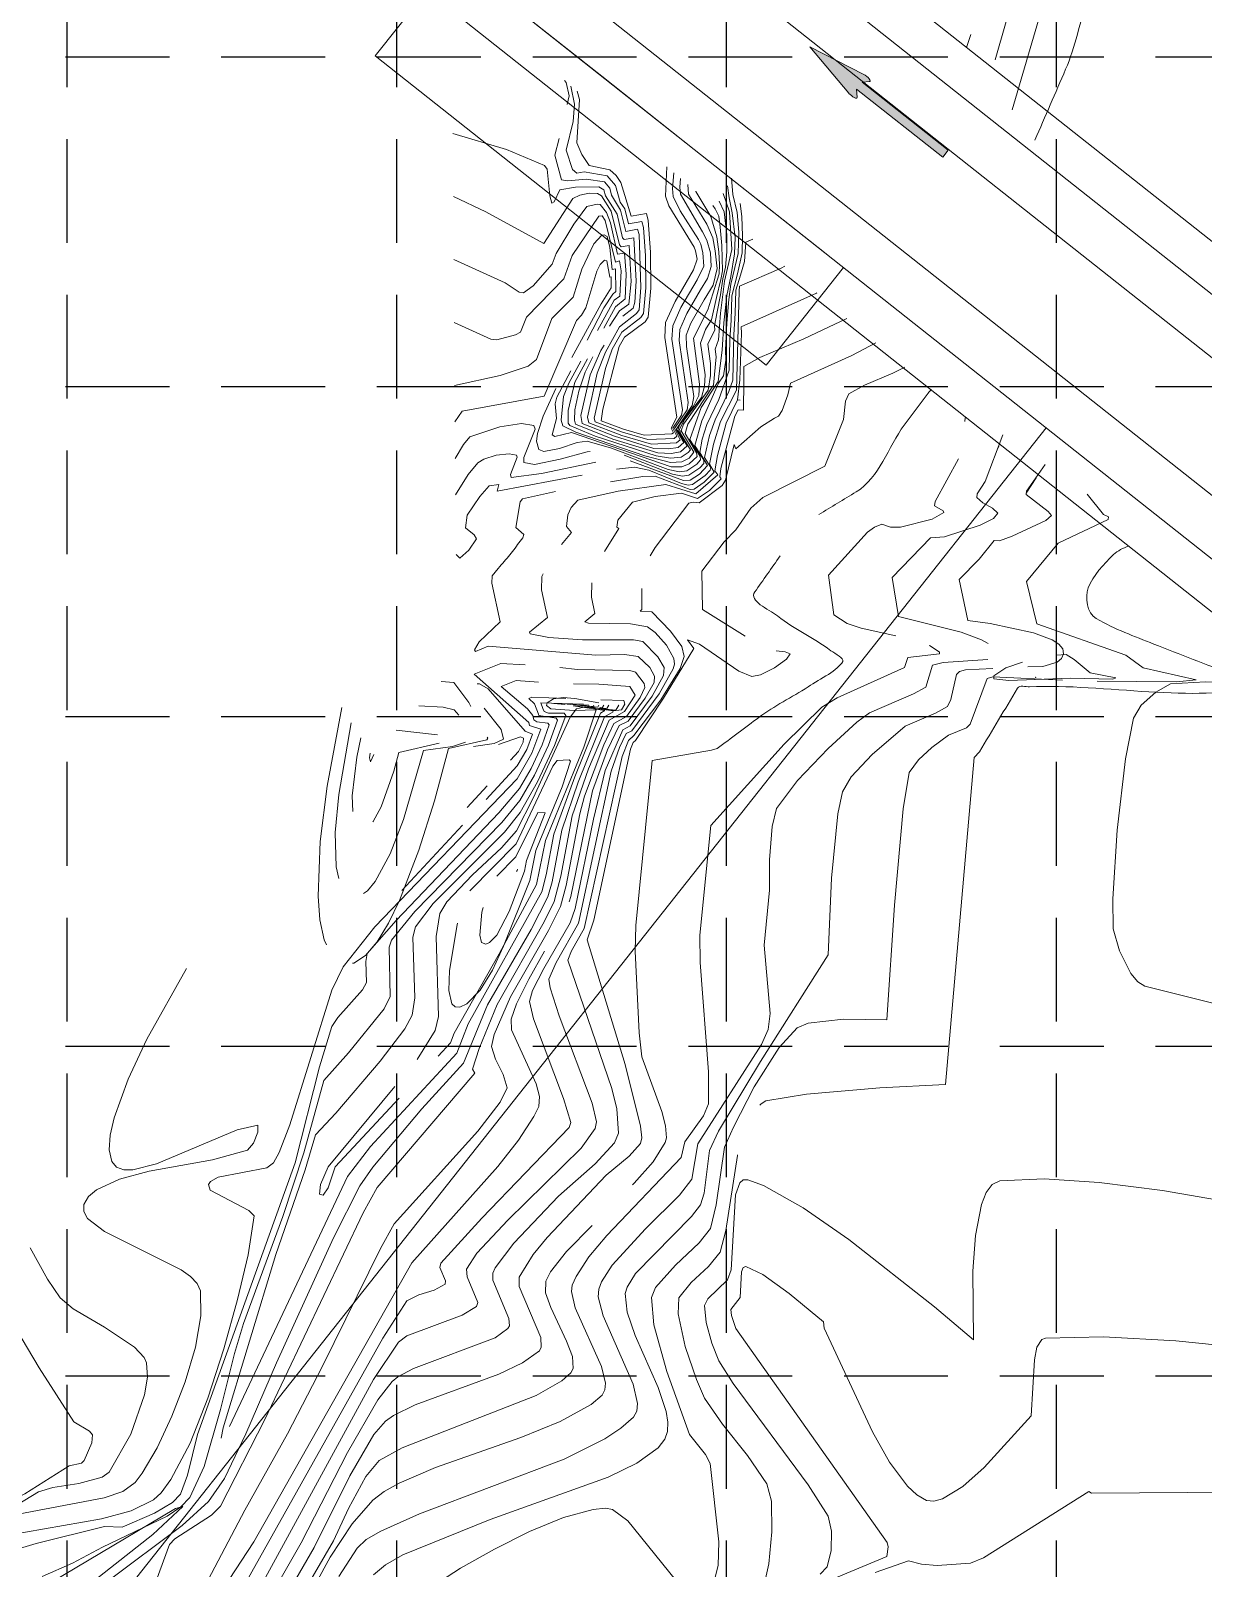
# Model space of a CAD drawing. Header units: inches. Extents: x 5726 to 10817, y 12055 to 15240.
# Drawn here: x 8501.5 to 8783.9, y 14474.6 to 14844.9 of the extents above; entities that cross this region are included whole.
import ezdxf

# ---------------------------------------------------------------- set-up
doc = ezdxf.new("R2010")
doc.units = ezdxf.units.IN
doc.header["$LTSCALE"] = 100
doc.header["$MEASUREMENT"] = 0
doc.linetypes.add('HIDDEN', pattern=[0.375, 0.25, -0.125])
for name, color, linetype in [('10', 7, 'Continuous'), ('2', 7, 'Continuous'), ('20', 36, 'Continuous'), ('21', 36, 'Continuous'), ('27', 150, 'Continuous'), ('30', 7, 'Continuous'), ('8', 7, 'Continuous'), ('FLOW ARROWS', 7, 'Continuous'), ('GRID', 254, 'HIDDEN')]:
    doc.layers.add(name, color=color, linetype=linetype)

# ---------------------------------------------------------------- blocks, each defined once
blk = doc.blocks.new('block2')
at = {"layer": 'GRID'}
for p, q in [((8510.16, 15156.29), (8510.16, 12138.33)), ((8589.58, 15156.29), (8589.58, 12138.33)), ((8669, 15156.29), (8669, 12138.33)), ((8748.42, 15156.29), (8748.42, 12138.33)), ((5809.88, 14838.61), (10733.92, 14838.61)), ((5809.88, 14759.19), (10733.92, 14759.19)), ((5809.88, 14679.77), (10733.92, 14679.77)), ((5809.88, 14600.35), (10733.92, 14600.35)), ((5809.88, 14520.93), (10733.92, 14520.93))]:
    blk.add_line(p, q, dxfattribs=at)

msp = doc.modelspace()

# ---------------------------------------------------------------- hatches: boundary and pattern name
at = {"layer": 'FLOW ARROWS', "lineweight": 0}
h = msp.add_hatch(color=256, dxfattribs=at)
edge = h.paths.add_edge_path()
edge.add_line((8700.5, 14828.78), (8700.37, 14830.82))
edge.add_line((8700.37, 14830.82), (8721.12, 14814.4))
edge.add_line((8721.12, 14814.4), (8722.45, 14816.09))
edge.add_line((8722.45, 14816.09), (8701.71, 14832.51))
edge.add_line((8701.71, 14832.51), (8703.53, 14832.65))
edge.add_line((8703.53, 14832.65), (8703.54, 14832.66))
edge.add_ellipse((8702.56, 14833.58), major_axis=(1.1, -0.87), ratio=0.285714, start_angle=342.8173, end_angle=484.7269)
edge.add_line((8702.14, 14834.33), (8702.14, 14834.33))
edge.add_line((8702.14, 14834.33), (8689.14, 14840.99))
edge.add_line((8689.14, 14840.99), (8698.54, 14829.8))
edge.add_line((8698.54, 14829.8), (8698.54, 14829.8))
edge.add_ellipse((8699.38, 14829.54), major_axis=(1.1, -0.87), ratio=0.285714, start_angle=234.1685, end_angle=374.4967)
edge.add_line((8700.51, 14828.78), (8700.5, 14828.78))

# ---------------------------------------------------------------- linework, layer by layer
at = {"layer": '10', "color": 7, "lineweight": 0}
for p, q in [((8639, 14833.9), (8607.63, 14858.72)), ((8639, 14833.9), (8661.27, 14816.27)), ((8661.27, 14816.27), (8692.64, 14791.45))]:
    msp.add_line(p, q, dxfattribs=at)
at = {"layer": '2', "color": 7, "lineweight": 0}
for p, q in [((8579.75, 14957.28), (8832.94, 14756.95)), ((8536.32, 14902.39), (8871.85, 14636.9))]:
    msp.add_line(p, q, dxfattribs=at)
at = {"layer": '20', "color": 43, "lineweight": 0}
for p, q in [((8669.68, 14804.62), (8669.29, 14807.5)), ((8670.29, 14809.34), (8670.61, 14805.46)), ((8667.28, 14803.82), (8668.5, 14801.24)), ((8670.44, 14800.99), (8669.68, 14804.62)), ((8670.61, 14805.46), (8671.62, 14801.07)), ((8672.36, 14803.28), (8672.72, 14800.14)), ((8664.28, 14798.3), (8665.72, 14794.99)), ((8665.28, 14800.14), (8666.73, 14795.25)), ((8667.23, 14800.23), (8666.28, 14801.98)), ((8667.49, 14797.53), (8667.23, 14800.23)), ((8668.5, 14801.24), (8669.09, 14795.75)), ((8671.11, 14795.08), (8670.44, 14800.99)), ((8671.62, 14801.07), (8672.04, 14796.34)), ((8672.72, 14800.14), (8672.88, 14795.5)), ((8662.85, 14793.47), (8662.27, 14794.62)), ((8665.72, 14794.99), (8666.31, 14791.87)), ((8666.73, 14795.25), (8667.23, 14791.62)), ((8667.91, 14793.14), (8667.49, 14797.53)), ((8669.09, 14795.75), (8669.09, 14791.62)), ((8670.94, 14791.11), (8671.11, 14795.08)), ((8672.04, 14796.34), (8671.87, 14791.2)), ((8672.88, 14795.5), (8672.8, 14791.37)), ((8661.58, 14791.87), (8661.27, 14792.78)), ((8662, 14789.85), (8661.58, 14791.87)), ((8663.35, 14791.36), (8662.85, 14793.47)), ((8663.61, 14788.16), (8663.35, 14791.36)), ((8666.31, 14791.87), (8666.64, 14789)), ((8667.23, 14791.62), (8667.4, 14788.58)), ((8668.08, 14787.06), (8667.91, 14793.14)), ((8669.09, 14791.62), (8668.84, 14787.9)), ((8670.1, 14785.71), (8670.94, 14791.11)), ((8671.87, 14791.2), (8671.03, 14787.82)), ((8671.54, 14792.23), (8671.54, 14792.22)), ((8672.8, 14791.37), (8671.7, 14786.3)), ((8673.7, 14793.94), (8673.39, 14789.34)), ((8661.09, 14787.28), (8662, 14789.85)), ((8661.95, 14784.87), (8663.61, 14788.16)), ((8665.8, 14783.6), (8666.81, 14787.65)), ((8666.64, 14789), (8666.81, 14787.65)), ((8667.4, 14788.58), (8667.32, 14786.3)), ((8668.84, 14787.9), (8668.16, 14785.12)), ((8671.03, 14787.82), (8670.1, 14783.85)), ((8673.39, 14789.34), (8672.38, 14786.05)), ((8663.68, 14780.05), (8665.8, 14783.6)), ((8667.32, 14786.3), (8665.72, 14781.49)), ((8666.64, 14780.65), (8667.65, 14784.95)), ((8668.16, 14785.12), (8667.57, 14781.24)), ((8667.65, 14784.95), (8668.08, 14787.06)), ((8669.09, 14781.15), (8670.1, 14785.71)), ((8670.1, 14783.85), (8669.59, 14780.14)), ((8671.7, 14786.3), (8670.35, 14781.07)), ((8672.38, 14786.05), (8671.28, 14782.42)), ((8665.72, 14781.49), (8664.54, 14777.63)), ((8665.4, 14775.22), (8666.64, 14780.65)), ((8667.57, 14781.24), (8666.81, 14777.19)), ((8668.41, 14774.57), (8669.09, 14781.15)), ((8669.59, 14780.14), (8669.09, 14774.49)), ((8670.35, 14781.07), (8670.19, 14775.16)), ((8671.28, 14782.42), (8671.11, 14776.76)), ((8666.81, 14777.19), (8666.14, 14773.81)), ((8671.11, 14776.76), (8670.78, 14771.7)), ((8666.14, 14773.81), (8666.26, 14772.81)), ((8667.99, 14767.99), (8668.41, 14774.57)), ((8669.09, 14774.49), (8668.84, 14768.07)), ((8670.19, 14775.16), (8669.85, 14770.43)), ((8669.85, 14770.43), (8669.71, 14763.16)), ((8670.78, 14771.7), (8670.57, 14760.75)), ((8672.68, 14772.05), (8672.29, 14760.77)), ((8668.84, 14768.07), (8668.85, 14765.58)), ((8672.29, 14760.77), (8671.71, 14756)), ((8673.24, 14760.52), (8673.16, 14753.52)), ((8677.31, 14749.5), (8680.58, 14751.54)), ((8692.74, 14739.98), (8697.21, 14751.27)), ((8627.45, 14682.89), (8630.12, 14682.63)), ((8629.01, 14682.8), (8630.25, 14682.68)), ((8599.43, 14675.31), (8589.53, 14676.44)), ((8590.12, 14671.07), (8599.83, 14673.32)), ((8614.11, 14673), (8619.45, 14674.87)), ((8606.58, 14657.84), (8611.38, 14663.05)), ((8618.72, 14642.95), (8618.64, 14642.69)), ((8618.64, 14642.69), (8618.51, 14642.44))]:
    msp.add_line(p, q, dxfattribs=at)
for points in [[(8782.88, 14901.86), (8767.35, 14904.19), (8757.41, 14904.65), (8755.77, 14904.41), (8754.46, 14903.67), (8751.93, 14900.37), (8748.74, 14893.81), (8741.11, 14874.03), (8737.87, 14864.19), (8737.34, 14861.51), (8738.8, 14857.14), (8738.92, 14855.83), (8733.78, 14837.83)], [(8777.9, 14885.92), (8769.94, 14887.51), (8767.25, 14887.69), (8764.43, 14887.08), (8761.94, 14884.6), (8756.6, 14876.92), (8748.73, 14863.43), (8747.09, 14858.78), (8747.31, 14858.15), (8737.85, 14825.81)], [(8726.86, 14840.86), (8727.88, 14843.95)], [(8661.95, 14784.87), (8658.06, 14778.22), (8656.09, 14773.77), (8655.89, 14770.61), (8658.44, 14753.56), (8658.25, 14752.33), (8656.11, 14749.14), (8657.07, 14747.22), (8656.47, 14746.7), (8650.11, 14746.41), (8644.04, 14748.17), (8637.39, 14750.7), (8637.18, 14751.6), (8639.91, 14763.52), (8641.53, 14768.18), (8643.88, 14772.31), (8648.43, 14775.79), (8649.1, 14776.81), (8649.62, 14782.96), (8649.58, 14790.7), (8649.09, 14797.49), (8648.69, 14798.96), (8645.45, 14798.4), (8644.53, 14802), (8643.44, 14803.57), (8642.29, 14807.62), (8640.31, 14809.95), (8634.77, 14810.86), (8633.04, 14810.6), (8632, 14811.46), (8630.43, 14816.13), (8632.14, 14823.03), (8632.47, 14827.2), (8631.6, 14831.54)], [(8661.09, 14787.28), (8656.65, 14779.68), (8654.39, 14774.6), (8654.16, 14770.98), (8657.07, 14751.79), (8655.7, 14749.2), (8656.27, 14748.08), (8655.91, 14747.77), (8649.21, 14747.51), (8644.25, 14748.91), (8638.9, 14750.93), (8639.29, 14753.78), (8643.2, 14768.84), (8644.48, 14771.07), (8649.47, 14774.77), (8650.22, 14775.92), (8650.8, 14782.86), (8650.76, 14791.56), (8650.21, 14799.21), (8649.76, 14800.87), (8646.11, 14800.23), (8643.6, 14808.29), (8642.49, 14809.99), (8640.98, 14811.38), (8635.95, 14812.44), (8634.18, 14815.05), (8633.02, 14817.88), (8633.62, 14828.3), (8633.06, 14830.31)], [(8603.17, 14820.11), (8616.05, 14816.29), (8625.22, 14812.42), (8625.83, 14811.54), (8626.5, 14805.12), (8627.01, 14803.32), (8627.54, 14803.68), (8628.92, 14806.52), (8632.7, 14807.24), (8638.3, 14807.28), (8639.53, 14806.52), (8639.94, 14805.08), (8642.75, 14800.7), (8643.97, 14795.03), (8644.41, 14794.62), (8646.73, 14794.99), (8647.28, 14784.59), (8647.01, 14779.5), (8646.6, 14778.06), (8644.09, 14776.17)], [(8654.67, 14812.12), (8654.34, 14805.04), (8655.16, 14802.7), (8661.27, 14792.78)], [(8656.38, 14810.68), (8656.01, 14806.91), (8656.22, 14804.96), (8657.9, 14801.47), (8662.27, 14794.62)], [(8603.27, 14804.94), (8611.13, 14801.3), (8625.08, 14793.6), (8632.07, 14804.44), (8633.7, 14805.25), (8635.99, 14805.74), (8638, 14805.71), (8638.98, 14805.14), (8641.25, 14801.41), (8643.3, 14793.29), (8643.69, 14792.8), (8645.63, 14793.12), (8646.1, 14784.46), (8645.53, 14779.03), (8643.25, 14777.41), (8640.89, 14773.74)], [(8664.28, 14798.3), (8659.92, 14805.54), (8659.76, 14807.83)], [(8665.28, 14800.14), (8661.65, 14806.17), (8661.64, 14806.25)], [(8603.36, 14789.76), (8615.73, 14784.19), (8619.14, 14781.88), (8620.2, 14781.76), (8622.51, 14783.43), (8627.04, 14788.68), (8628.01, 14791.22), (8632.25, 14798.33), (8635.4, 14802.51), (8637.92, 14803.14), (8638.66, 14803.04), (8640.19, 14801.08), (8641.1, 14798.64), (8642.82, 14791.06), (8644.5, 14791.31), (8644.9, 14786.27), (8644.64, 14780.33), (8642.28, 14778.41), (8639.52, 14773.28)], [(8666.28, 14801.98), (8665.76, 14802.78)], [(8603.45, 14774.59), (8612.26, 14770.57), (8613.72, 14770.42), (8618.2, 14771.62), (8619.42, 14772.26), (8620.9, 14775.87), (8629.89, 14785.13), (8631.89, 14790.73), (8638.27, 14800.19), (8639.08, 14800.3), (8639.84, 14799.21), (8642.28, 14789.17), (8643.27, 14789.43), (8643.67, 14787.07), (8643.39, 14780.96), (8642.02, 14780), (8638, 14772.66)], [(8675.4, 14794.67), (8673.7, 14793.94)], [(8603.63, 14750.66), (8605.39, 14753.25), (8625.17, 14756.9), (8632.91, 14775.13), (8634.17, 14776.35), (8635.2, 14778.14), (8637.83, 14786.97), (8638.66, 14788.6), (8639.64, 14789.6), (8640.25, 14789.44), (8640.95, 14785.55), (8641.25, 14785.62), (8641.29, 14782.97), (8638.83, 14779.09), (8631.83, 14766.19)], [(8639.57, 14769.19), (8638.81, 14767.86), (8636.19, 14762.05), (8634, 14752.23), (8634.26, 14750.33), (8642.09, 14747.21), (8651.58, 14744.29), (8655.12, 14744.18), (8657.43, 14744.51), (8658.74, 14745.75), (8656.93, 14748.81), (8660.77, 14754.66), (8661.15, 14756.79), (8659.44, 14768.85), (8659.37, 14771.55), (8660.45, 14774.42), (8663.68, 14780.05)], [(8690.77, 14781.73), (8690.72, 14781.71), (8672.62, 14773.6), (8672.68, 14772.05)], [(8636.9, 14766.35), (8634.98, 14762.68), (8633.46, 14758.09), (8632.53, 14753.55), (8632.42, 14751.12), (8632.72, 14750.13), (8641.67, 14746.55), (8652.5, 14743.2), (8655.76, 14743.08), (8657.95, 14743.44), (8659.56, 14744.95), (8657.33, 14748.7), (8657.73, 14749.9), (8661.13, 14754.46), (8662.35, 14757.01), (8662.54, 14759.8), (8661.09, 14770.84), (8664.54, 14777.63)], [(8633.97, 14765.29), (8631.07, 14759.99), (8629.83, 14756.83), (8629.25, 14751.09), (8629.66, 14749.72), (8632.79, 14748.18), (8649.36, 14742.51), (8655.53, 14740.86), (8658.33, 14741.05), (8660.04, 14741.94), (8661.2, 14743.35), (8658.15, 14748.49), (8658.7, 14750.13), (8664.6, 14758.3), (8665.2, 14761.88), (8665.2, 14764.7), (8664.54, 14769.41), (8666.26, 14772.81)], [(8635.54, 14765.89), (8632.52, 14760.27), (8630.9, 14753.43), (8630.95, 14750.41), (8631.36, 14749.78), (8637.42, 14747.23), (8652.13, 14742.48), (8655.55, 14741.94), (8658.1, 14742.22), (8659.82, 14743.27), (8660.36, 14743.99), (8657.99, 14747.91), (8657.75, 14748.89), (8659.04, 14751.31), (8663.05, 14756.58), (8663.78, 14759.3), (8663.89, 14762.03), (8662.79, 14769.66), (8664.02, 14772.9), (8665.4, 14775.22)], [(8673.24, 14760.52), (8673.19, 14764.01), (8677.11, 14766.16), (8687.67, 14770.64), (8698.05, 14775.6)], [(8705.04, 14769.72), (8699.23, 14766.63), (8684.45, 14760.03), (8683.84, 14757.16), (8682.42, 14753.43), (8681.54, 14752.04), (8680.58, 14751.54)], [(8627.96, 14758.74), (8624.88, 14752.07), (8623.56, 14747.9), (8623.31, 14746.01), (8623.88, 14744.01), (8625.08, 14743.54), (8628.86, 14744.3), (8633.06, 14745.72), (8635.48, 14746.06), (8641.39, 14744.36), (8654.98, 14739.23), (8657.71, 14738.69), (8659.49, 14738.92), (8661.94, 14740.49), (8662.78, 14741.52), (8662.73, 14742.38), (8660.25, 14746.41), (8662.92, 14754.16), (8667.01, 14760.39), (8667.99, 14767.99)], [(8644.44, 14742.63), (8656.07, 14738.09), (8658.42, 14737.61), (8659.96, 14737.82), (8662.61, 14739.58), (8663.57, 14740.69), (8663.59, 14741.48), (8661.43, 14744.97), (8663.11, 14750.93), (8667.1, 14760.02), (8668.36, 14761.78), (8668.85, 14765.58)], [(8645.85, 14741.28), (8658.71, 14736.56), (8660.3, 14736.66), (8662.51, 14738.07), (8664.47, 14740.15), (8662.64, 14743.31), (8663.16, 14746.54), (8664.3, 14750.06), (8667.23, 14756.1), (8669.71, 14763.16)], [(8712.02, 14763.84), (8709.13, 14762.39), (8702.25, 14759.52), (8698.53, 14757.45), (8697.74, 14755.66), (8697.21, 14751.27)], [(8642.58, 14739.28), (8646.86, 14739.79), (8650.33, 14739.04), (8658.25, 14735.81), (8659.85, 14735.46), (8660.89, 14735.62), (8663.91, 14737.78), (8665.13, 14739.06), (8665.29, 14739.7), (8663.78, 14742.08), (8664.96, 14747.39), (8666.28, 14751.21), (8669.63, 14757.98), (8670.57, 14760.75)], [(8629.34, 14721.18), (8631.74, 14724.04), (8630.5, 14725.48), (8630.86, 14728.3), (8631.61, 14730.06), (8633.23, 14731.82), (8642.93, 14733.96), (8654.45, 14735.61), (8661.63, 14733.35), (8666.95, 14737.92), (8666.24, 14738.88), (8666.86, 14742.57), (8668.99, 14750.41), (8671.71, 14756), (8672.3, 14755.93)], [(8603.71, 14741.9), (8605.7, 14745.24), (8607.25, 14747.07), (8614.46, 14749.48), (8619.72, 14750.29), (8622.62, 14749.82), (8623, 14748.96), (8620.24, 14742.07), (8620.22, 14740.94), (8622.83, 14740.42), (8628.99, 14741.67), (8635.48, 14743.48), (8636.23, 14743.58)], [(8639.7, 14719.46), (8643.1, 14724.98), (8642.66, 14725.33), (8642.92, 14727.01), (8646.42, 14731.32), (8651.88, 14732.75), (8658.24, 14733.51), (8662.05, 14732.27), (8664.93, 14734.18), (8667.75, 14736.95), (8667.47, 14737.44), (8667.7, 14739.47), (8671.09, 14752.09), (8671.88, 14753.55), (8673.16, 14753.52)], [(8726.53, 14751.62), (8726.44, 14750.81)], [(8677.31, 14749.5), (8671.29, 14744.17), (8670.9, 14745.25), (8668.81, 14736.64), (8667.99, 14735.4), (8662.48, 14731.22), (8661.06, 14731.37), (8660, 14731.07), (8651.87, 14720.46), (8650.69, 14718.42)], [(8735.63, 14747.58), (8731.36, 14736.35), (8729.44, 14733.39), (8729.32, 14732.47), (8730.77, 14731.18), (8733.08, 14729.91), (8734.36, 14728.69), (8733.38, 14727.44), (8730.17, 14725.77), (8721.52, 14723.04), (8718.19, 14722.72), (8708.91, 14713.22), (8710.49, 14703.84), (8725.56, 14700.06), (8730.49, 14698.21), (8732.09, 14697.32)], [(8603.79, 14733.14), (8606.86, 14738), (8609.13, 14740.82), (8610.62, 14741.72), (8613.57, 14742.63), (8616.71, 14743.01), (8618.44, 14742.7), (8618.65, 14742.17), (8617.01, 14737.99), (8617.22, 14737.32), (8624.52, 14738.28), (8637.59, 14740.99)], [(8734.6, 14744.83), (8734.42, 14744.3)], [(8692.74, 14739.98), (8677.76, 14732.5), (8674.94, 14729.89), (8671.28, 14724.65), (8668.51, 14721.76), (8663.09, 14714.73), (8663.28, 14705.5), (8673.57, 14699.09)], [(8724.91, 14741.75), (8719.31, 14731.48), (8719.17, 14730.46), (8721.19, 14729.28), (8721.39, 14728.86), (8718.59, 14727.28), (8710.92, 14725.3), (8708.53, 14725.32), (8706.43, 14726.05), (8704.67, 14725.35), (8702.97, 14724.13), (8693.63, 14713.79), (8694.86, 14704.25), (8698.13, 14702.14), (8701.51, 14701.02), (8709.82, 14699.13)], [(8745.76, 14740.44), (8741.33, 14734.03), (8741.22, 14733.17), (8746.52, 14729.07), (8747.29, 14728.13), (8745.93, 14726.91), (8737.84, 14723.14), (8734.75, 14722.06), (8733.47, 14722.09), (8729.91, 14717.59), (8725.1, 14712.74), (8727.16, 14702.85), (8732.55, 14702.12), (8743.01, 14699.87), (8747.48, 14698.16), (8749.06, 14697.15), (8750.02, 14696.04), (8750.24, 14694.83), (8749.72, 14693.68), (8748.65, 14692.82), (8745.21, 14691.81), (8741.59, 14691.66)], [(8603.93, 14718.78), (8604.85, 14717.87), (8607.01, 14719.81), (8608.82, 14722.52), (8608.29, 14723.5), (8606.2, 14725.16), (8606.63, 14728.2), (8609.62, 14732.72), (8611.9, 14735.31), (8614.25, 14735.57), (8613.83, 14733.98), (8634.3, 14737.88)], [(8743.65, 14737.22), (8741.21, 14733.51)], [(8755.89, 14733.29), (8759.81, 14728.37), (8761.01, 14727.79), (8760.97, 14727.16), (8748.91, 14721.47), (8741.28, 14712.25), (8743.79, 14702.03), (8765.25, 14694.52), (8769.41, 14691.49), (8782.11, 14688.55), (8777.45, 14688.11), (8758.34, 14688.27)], [(8645.84, 14677.45), (8651.18, 14684.66), (8653.91, 14689.57), (8654.02, 14691.54), (8652.55, 14694.14), (8648.89, 14697.76), (8646.67, 14698.18), (8634.41, 14698.18), (8626.23, 14698.77), (8621.77, 14699.62), (8621.62, 14700.02), (8625.97, 14703.58), (8624.51, 14710.21), (8624.6, 14713.47), (8624.92, 14714.08)], [(8646.28, 14676.3), (8652.86, 14685.18), (8656.22, 14691.22), (8656.52, 14692.34), (8656.37, 14693.67), (8654.59, 14696.94), (8651.89, 14699.97), (8650.04, 14701.31), (8645.92, 14702.02), (8635.84, 14702.18), (8634.9, 14702.54), (8637.32, 14704.54), (8636.52, 14708.49), (8636.62, 14711.91)], [(8648.7, 14710.53), (8648.63, 14705.48), (8648.22, 14705.14), (8651.05, 14704.96), (8655.59, 14700.31), (8658.29, 14696.59), (8658.89, 14694.2), (8657.86, 14691.31), (8653.2, 14683.73), (8646.72, 14675.15)], [(8681, 14695.52), (8683.15, 14695.28), (8684.4, 14694.81), (8683.49, 14693.57), (8680.59, 14691.42), (8677.2, 14689.79), (8675.12, 14689.4), (8672.03, 14690.66), (8662.51, 14697.13), (8659.69, 14698.23), (8661.2, 14696.09), (8653.89, 14684.12), (8647.17, 14673.99)], [(8717.88, 14696.8), (8718.11, 14696.72), (8720.33, 14695.26), (8720.33, 14694.79), (8712.71, 14693.97), (8711.94, 14691.51), (8695.73, 14684.22), (8691.99, 14681.95), (8682.92, 14673.06), (8665.27, 14653.52)], [(8751.9, 14688.93), (8762.07, 14688.69), (8762.82, 14689.01), (8756.63, 14690.29), (8752.79, 14693.48), (8750.82, 14694.66), (8748.49, 14694.54)], [(8621.6, 14677.58), (8621.43, 14678.26), (8608.3, 14689.96), (8614.71, 14692.49), (8620.54, 14692.19)], [(8628.91, 14691.53), (8633.16, 14691.08), (8645.78, 14690.82), (8647.13, 14690.38), (8649.23, 14687.68), (8649.41, 14686.74), (8648.28, 14684.34), (8644.95, 14679.76)], [(8731.94, 14693.46), (8721.25, 14692.77), (8718.69, 14692.08), (8717.05, 14686.8), (8714.08, 14685.17), (8703.52, 14680.63), (8700.4, 14678.37), (8693.5, 14672.01), (8686.17, 14664.32), (8681.12, 14657.55), (8680.02, 14653.28), (8679.44, 14645.25), (8679.41, 14637.93)], [(8733.2, 14691.3), (8726.62, 14691.01), (8725.18, 14690.57), (8724.47, 14689.84), (8723.03, 14683.79), (8722.28, 14682.18), (8719.4, 14680.51), (8712.06, 14677.43), (8704.09, 14670.55), (8699.09, 14665.17), (8696.97, 14661.58), (8695.83, 14656.27), (8694.33, 14640.8), (8693.54, 14622.33)], [(8740.29, 14692.81), (8736.28, 14691.48), (8733.41, 14689.53), (8733.43, 14688.8), (8737.07, 14688.42), (8751.9, 14688.93)], [(8607.47, 14682.15), (8606.98, 14683.07), (8603.38, 14687.93), (8600.35, 14688.15)], [(8622.68, 14678.93), (8622.42, 14679.95), (8621.13, 14681.57), (8614.81, 14687), (8618.43, 14688.43), (8623.81, 14688.02)], [(8632.19, 14687.59), (8638.34, 14687.52), (8645.75, 14686.97), (8647.05, 14684.88), (8644.51, 14680.91)], [(8749.94, 14688.5), (8733.16, 14689.28), (8731.82, 14688.87), (8727.76, 14677.92), (8726.84, 14677.04), (8722.47, 14675.24), (8718.49, 14672.31), (8715.25, 14669.29), (8713.04, 14666.28), (8711.62, 14657.51), (8709.49, 14634.28), (8707.68, 14606.73)], [(8835.17, 14599.63), (8801.28, 14606.9), (8769.75, 14614.82), (8768.07, 14615.87), (8766.44, 14617.86), (8763.68, 14623.33), (8762.17, 14628.58), (8762.05, 14635.83), (8763.11, 14652.36), (8765.16, 14669.51), (8767.02, 14679.37), (8768.94, 14682.44), (8772.41, 14685.6), (8775.95, 14687.57), (8784.43, 14688.08), (8805.05, 14687.38)], [(8623.75, 14680.28), (8622.79, 14682.81), (8621.47, 14684.11), (8622.14, 14684.37), (8630.38, 14684.06)], [(8638.77, 14683.75), (8644.29, 14683.55), (8644.57, 14682.74), (8643.78, 14681.33), (8641.76, 14681.09), (8638.31, 14681.6)], [(8504.29, 14472.62), (8511.54, 14475.84), (8518.75, 14479.71), (8534.36, 14487.18), (8537.65, 14489.39), (8539.83, 14491.64), (8543.24, 14499.13), (8547.2, 14512.89), (8550.54, 14526.32), (8552.77, 14533.6), (8562.18, 14559.37), (8567.3, 14574.68), (8572.06, 14592.12), (8578.03, 14598.73), (8586.59, 14609.34), (8588.04, 14612.31), (8587.81, 14624.23), (8588.36, 14625.87), (8593.96, 14632.74), (8614.94, 14654.21), (8619.3, 14659.51), (8622.79, 14665.61), (8626.19, 14672.85), (8628.36, 14678.86), (8628, 14679.36), (8623.89, 14679.99), (8623.75, 14680.28)], [(8638.31, 14681.6), (8641.61, 14681.22), (8641.75, 14680.87), (8639.69, 14679.65), (8633.29, 14663.91), (8629.39, 14652.37), (8627.09, 14639.93), (8626.04, 14636.35), (8621.98, 14628.44), (8611.52, 14610.33), (8605.74, 14596.27), (8595.67, 14585.3), (8583.87, 14571.2), (8580.78, 14566.73), (8574.4, 14554.19), (8560.65, 14524.11), (8553.27, 14506.96), (8548.2, 14496.27), (8544.35, 14490.67), (8537.95, 14484.92), (8519.71, 14471.31)], [(8530.85, 14469.18), (8534.96, 14480.32), (8536.19, 14481.74), (8545.05, 14487.45), (8547.22, 14489.56), (8557.91, 14510.44), (8581.53, 14560.2), (8584.9, 14566.28), (8608.43, 14593.81), (8607.91, 14594.85), (8609.52, 14599.77), (8613.83, 14610.4), (8625.15, 14630.27), (8627.54, 14635.18), (8629.13, 14641.25), (8631.89, 14655.78), (8635.82, 14667.11), (8640.83, 14678.88), (8644.51, 14680.91)], [(8624.82, 14681.63), (8625.14, 14680.97), (8626.15, 14680.51), (8629.96, 14680.5), (8630.37, 14680.01), (8627.67, 14672.78), (8623.54, 14664.04), (8619.38, 14656.63), (8615.62, 14651.88), (8598.44, 14634.74), (8594.17, 14629.06), (8593.49, 14626.56), (8593.97, 14611.97), (8593.35, 14607.81), (8591.55, 14604.56), (8585.61, 14596.7), (8574.96, 14584.25), (8570.05, 14579.02), (8567.61, 14570.55), (8560.53, 14550.22), (8547.87, 14508.41), (8547.36, 14505.97)], [(8549.33, 14508.75), (8577.8, 14569), (8583.32, 14576.2), (8604.12, 14598.65), (8606.88, 14605.69), (8624.54, 14637.51), (8625.66, 14641.58), (8627.46, 14651.41), (8632.53, 14665.19), (8638.72, 14680.51), (8639.75, 14681.19), (8632.1, 14682.29)], [(8572.75, 14624.76), (8572.16, 14625.98), (8571.12, 14630.77), (8570.69, 14636.5), (8571.21, 14649.61), (8572.87, 14662.96), (8576.41, 14681.88)], [(8604.6, 14680.06), (8603.45, 14681.35), (8600.8, 14682.02), (8594.94, 14682.3)], [(8624.82, 14681.63), (8624.35, 14683.06), (8634.63, 14682.71)], [(8630.57, 14682.7), (8638.03, 14681.98), (8638.29, 14682.43)], [(8643.02, 14682.43), (8643.1, 14682.43), (8642.41, 14681.28), (8632.1, 14682.29)], [(8632.12, 14682.61), (8636.92, 14682.15), (8637.08, 14682.44)], [(8638.48, 14681.83), (8640.26, 14681.65), (8640.7, 14682.43)], [(8638.61, 14681.87), (8639.14, 14681.82), (8639.49, 14682.43)], [(8622.68, 14678.93), (8623.38, 14678.49), (8626.06, 14678.12), (8626.35, 14677.72), (8624.66, 14672.95), (8621.99, 14667.21), (8619.2, 14662.4), (8614.26, 14656.54), (8589.54, 14630.65), (8582.54, 14622.67), (8582.16, 14620.7), (8582.39, 14615.65), (8581.37, 14613.88), (8575.44, 14607.25), (8574.04, 14605.07), (8571.07, 14595.36), (8565.17, 14572.24), (8541.69, 14506.87), (8539.25, 14497.03), (8537.56, 14492.5), (8535.67, 14490.47), (8531.31, 14487.9), (8523.52, 14484.51), (8519.26, 14484.72), (8502.81, 14480.6), (8483.72, 14474.9)], [(8621.6, 14677.58), (8624.33, 14676.71), (8622.21, 14670.93), (8618.64, 14664.69), (8584.37, 14629.11), (8576.73, 14619.47), (8574, 14613.86), (8563.92, 14581.39), (8561.31, 14574.76), (8559.94, 14572.22), (8558.37, 14571.05), (8546.66, 14568.79), (8544.76, 14567.76), (8544.3, 14567.03), (8544.7, 14565.7), (8554.01, 14560.8), (8555.34, 14559.47), (8553.83, 14550.12), (8551.31, 14539.33), (8548.03, 14527.47), (8544.16, 14515.58), (8539.86, 14504.75), (8535.28, 14496.02), (8532.94, 14492.78), (8531.1, 14491.12), (8525.67, 14488.48), (8518.58, 14486.53), (8495.68, 14482.48)], [(8538.65, 14461.18), (8553.1, 14488.6), (8563.32, 14507.03), (8571.77, 14523.32), (8585.71, 14551.63), (8589.05, 14557.54), (8609.14, 14579.92), (8614.52, 14586.86), (8616.25, 14590.35), (8615.29, 14593.56), (8613.4, 14597.26), (8612.46, 14600.3), (8613.11, 14603.13), (8617.04, 14612.24), (8626.18, 14628.23), (8629.05, 14634.02), (8630.41, 14639.03), (8633.72, 14656.26), (8634.83, 14660.52), (8639.55, 14672.92), (8641.89, 14678.07), (8644.95, 14679.76)], [(8551.8, 14468.5), (8586.31, 14530.02), (8592.04, 14539.03), (8594.96, 14540.44), (8598.66, 14541.63), (8601.31, 14543.02), (8601.4, 14543.85), (8600.05, 14547.06), (8600.26, 14548.08), (8610.11, 14558.91), (8631.14, 14580.79), (8631.58, 14581.97), (8629.8, 14587.76), (8622.6, 14606.91), (8621.63, 14611.08), (8622.37, 14613.76), (8625.04, 14619.09), (8631.37, 14630.04), (8632.58, 14633.54), (8637.03, 14655.05), (8639.84, 14666.71), (8644.07, 14676.54), (8645.84, 14677.45)], [(8558.05, 14472.4), (8584.06, 14520.12), (8590.08, 14529.08), (8592.07, 14530.62), (8605.38, 14535.56), (8608.87, 14537.69), (8609.14, 14538.65), (8606.62, 14544.84), (8606.42, 14546.67), (8608.91, 14550.48), (8616.39, 14558.44), (8634.06, 14575.75), (8637.45, 14580.51), (8637.73, 14582.15), (8636.7, 14586.63), (8628.72, 14607.69), (8626.55, 14614.41), (8626.28, 14616.48), (8628.01, 14620.51), (8633.37, 14629.98), (8641.29, 14666.59), (8643.3, 14672.25), (8644.89, 14675.62), (8646.28, 14676.3)], [(8575.71, 14640.74), (8575.09, 14643.56), (8574.84, 14651.77), (8575.66, 14660.95), (8578.68, 14678.23)], [(8647.17, 14673.99), (8646.61, 14673.47), (8645.96, 14671.86), (8637.12, 14630.7), (8635.46, 14625.96), (8644.63, 14595.92), (8648.31, 14581.09), (8648.67, 14578.26), (8648.31, 14576.89), (8645.6, 14573.88), (8640.07, 14569.26), (8625.88, 14554.31), (8622.46, 14550.17), (8619.16, 14544.72), (8619.15, 14542.49), (8624.31, 14530.19), (8624.43, 14527.86), (8623.98, 14527.02), (8619.96, 14524.07), (8614.21, 14521.39), (8594.06, 14514.02), (8588.86, 14511.43), (8586.97, 14510.06), (8584.14, 14506.8), (8578.33, 14496.85), (8569.77, 14479.59), (8543.23, 14433.87)], [(8646.72, 14675.15), (8645.41, 14673.92), (8643.9, 14670.13), (8634.81, 14628.7), (8631.72, 14623.33), (8630.84, 14621.04), (8641.42, 14590.12), (8642.64, 14585.27), (8643.06, 14579.39), (8642.09, 14577.07), (8637.45, 14571.99), (8628.56, 14564.2), (8617.85, 14552.94), (8613.38, 14546.96), (8612.79, 14545.7), (8612.78, 14544.02), (8616.67, 14534.74), (8616.77, 14532.98), (8616.42, 14532.35), (8613.37, 14530.15), (8593.7, 14522.73), (8589.87, 14520.69), (8588.53, 14519.57), (8585.11, 14515.22), (8577.76, 14502.51), (8566.64, 14480.79), (8553.11, 14457.12)], [(8579.06, 14656.86), (8578.94, 14660.67), (8580.05, 14669.98), (8580.96, 14674.57)], [(8596.12, 14671.55), (8603.1, 14672.48), (8606.2, 14673.56)], [(8602.12, 14672.03), (8611.34, 14674.15), (8611.54, 14674.51), (8611.42, 14674.74)], [(8617.07, 14669.23), (8619, 14671.32), (8620.11, 14673.56), (8620.15, 14674.51), (8619.45, 14674.87)], [(8602.12, 14672.03), (8598.73, 14659.46), (8594.98, 14647.58), (8590.28, 14635.4), (8587.67, 14629.99), (8584.95, 14625.47), (8582.15, 14622.15), (8579.31, 14620.36), (8579, 14620.36)], [(8596.12, 14671.55), (8591.28, 14654.97), (8588.09, 14646.7), (8584.48, 14639.97), (8582.58, 14637.72), (8581.62, 14637.11)], [(8584.12, 14670.58), (8583.33, 14668.79), (8583.05, 14669.8), (8583.23, 14670.92)], [(8590.12, 14671.07), (8588.92, 14666.58), (8585.9, 14658.01), (8584, 14654.47), (8583.91, 14654.38)], [(8607.23, 14637.74), (8618.4, 14649.05), (8627.25, 14667.75), (8628.3, 14669.11), (8631.16, 14669.34), (8631.52, 14668.95), (8629.47, 14662.81), (8623.17, 14647.47)], [(8613.75, 14641.26), (8618.35, 14645.92), (8623.65, 14656.65), (8625.37, 14656.56), (8620.9, 14645.08)], [(8665.27, 14653.52), (8662.61, 14627.07), (8662.71, 14620.46), (8664.68, 14594.21), (8664.7, 14586.43), (8663.48, 14583.54), (8659.03, 14577.28), (8658.11, 14573.52), (8640.26, 14554.76), (8635.93, 14549.61), (8632.82, 14544.89), (8631.9, 14542.77), (8631.71, 14541.24), (8632.59, 14537.34), (8638.96, 14523.18), (8639.92, 14519.19), (8639.77, 14517.6), (8639.09, 14516.35), (8636.48, 14514.09), (8629.03, 14509.93), (8619.55, 14506.12), (8599, 14498.89), (8590.19, 14495.13), (8586.65, 14493.14), (8583.87, 14491.05), (8578.89, 14485.29), (8573.64, 14477.31), (8563.27, 14458.25)], [(8623.17, 14647.47), (8621.7, 14640.25), (8615.35, 14624.43), (8612.68, 14618.68), (8609.73, 14613.83), (8606.52, 14610.57), (8604.81, 14609.77), (8603.69, 14609.8), (8602.9, 14610.55), (8602.17, 14613.79), (8602.33, 14618.6), (8604.19, 14629.53), (8604.31, 14629.96)], [(8620.9, 14645.08), (8620.41, 14642.47), (8616.72, 14632.76), (8613.72, 14627.09), (8612, 14625.35), (8611.09, 14624.92), (8610.06, 14625.34), (8609.67, 14627.07), (8610.17, 14632.6), (8610.44, 14633.78)], [(8679.41, 14637.93), (8678.08, 14624.7), (8679.55, 14608.18), (8679.12, 14604.38), (8677.46, 14600.72), (8662.13, 14576.85), (8660.7, 14568.29), (8657.71, 14564.5), (8649.52, 14556.33), (8641.49, 14547.62), (8638.94, 14543.62), (8638.27, 14541.8), (8638.16, 14539.98), (8639.31, 14535.4), (8646.6, 14518.93), (8647.64, 14514.31), (8647.45, 14512.47), (8646.65, 14511.02), (8643.63, 14508.35), (8639.74, 14505.78), (8629.92, 14500.9), (8595.16, 14487.72), (8585.85, 14483.59), (8582.31, 14481.54), (8580.11, 14479.47), (8575.73, 14472.63)], [(8693.54, 14622.33), (8677.21, 14596.67), (8667.12, 14579.88), (8664.98, 14575.22), (8663.69, 14564.99), (8662.81, 14562.14), (8660.66, 14559.34), (8647.1, 14545.61), (8645.09, 14542.33), (8644.64, 14540.82), (8645.1, 14536.31), (8647.09, 14530.67), (8652.57, 14518.15), (8654.5, 14512.34), (8654.93, 14509.78), (8654.86, 14507.54), (8654.21, 14505.69), (8652.59, 14503.66), (8647.48, 14499.93), (8640.56, 14496.59), (8612.11, 14486.4), (8591.12, 14477.85), (8586.93, 14475.48), (8584.03, 14473.01)], [(8665.95, 14470.86), (8667.03, 14475.3), (8667.19, 14480.96), (8665.14, 14499.84), (8664, 14502.05), (8660.1, 14506.82), (8654.65, 14521.98), (8651.56, 14533.21), (8651.01, 14539.85), (8651.96, 14542.27), (8656.74, 14547.63), (8662.43, 14552.98), (8665.16, 14556.45), (8666.57, 14562.16), (8668.6, 14576), (8670.71, 14580.87), (8675.71, 14590.54), (8681.71, 14600.03), (8686.05, 14604.77), (8688.72, 14605.88), (8697.19, 14606.84), (8707.68, 14606.73)], [(8815.56, 14581.06), (8851.36, 14577.14), (8867.93, 14574.73), (8882.68, 14571.9), (8894.96, 14568.57), (8904.1, 14564.66), (8909.43, 14560.09), (8910.28, 14554.77), (8906.72, 14550.61), (8899.37, 14548.43), (8888.82, 14547.91), (8875.64, 14548.76), (8860.42, 14550.67), (8774.03, 14565.59), (8758.76, 14567.52), (8745.51, 14568.4), (8734.88, 14567.92), (8733.05, 14567.03), (8731.59, 14565.08), (8730.44, 14562.25), (8728.97, 14554.75), (8728.34, 14546.15), (8728.55, 14529.63)], [(8728.55, 14529.63), (8719.15, 14537.58), (8698.51, 14553.77), (8687.51, 14561.39), (8677.95, 14566.77), (8674.16, 14568.18), (8673.1, 14568.14), (8672.28, 14567.46), (8671.24, 14564.55), (8670.19, 14546.47), (8669.26, 14544.07), (8664.59, 14539.49), (8663.75, 14537.9), (8664.13, 14533.83), (8665.49, 14528.83), (8667.18, 14524.59), (8670.66, 14519.14), (8688.74, 14494.75), (8693.52, 14487.15), (8694.31, 14483.57), (8694.24, 14478.88), (8693.28, 14474.98), (8691.6, 14473.24)], [(8501.4, 14551.77), (8505.57, 14544.27), (8508.59, 14539.71), (8511.73, 14537.07), (8519.24, 14532.7), (8526.53, 14527.87), (8528.81, 14525.35), (8529.38, 14524.08), (8529.6, 14520.68), (8528.88, 14516.39), (8525.59, 14506.89), (8520.4, 14497.75), (8518.67, 14496.55), (8513.05, 14495.08), (8506.8, 14494.07), (8503.37, 14493.03), (8492.64, 14486.54), (8465.75, 14468.23)], [(8687.83, 14469.2), (8707.69, 14477.47), (8708, 14479.81), (8707.71, 14480.8), (8671.28, 14532.36), (8670.24, 14535.52), (8670.12, 14536.92), (8672.33, 14539.86), (8672.69, 14546.04), (8673.04, 14547.04), (8673.68, 14547.28), (8677.76, 14545.36), (8684.17, 14540.79), (8692.37, 14534), (8692.58, 14532.48), (8704.22, 14507.48), (8708.32, 14500.17), (8712.67, 14494.37), (8714.92, 14492.31), (8717.21, 14490.97), (8718.98, 14490.76), (8721.07, 14491.34), (8725.93, 14494.33), (8731.11, 14498.86), (8742.45, 14511.36)], [(8493.47, 14539.67), (8503.52, 14522.87), (8511.92, 14509.89), (8515.62, 14507.65), (8516.34, 14506.74), (8516.22, 14504.84), (8514.37, 14500.56), (8513.7, 14499.94), (8510.77, 14499.33), (8500.06, 14492.52), (8485.03, 14484.91), (8473.97, 14479.9), (8467.3, 14477.68), (8465.55, 14477.88), (8456.27, 14482.44), (8454.53, 14482.56), (8453.9, 14482.21), (8452.2, 14479.61), (8450.87, 14475.9), (8447.27, 14458.97)], [(8949.57, 14510.13), (8939.73, 14515.34), (8930.57, 14520.8), (8926.51, 14522.8), (8916.59, 14522.15), (8874.95, 14521.48), (8857.21, 14521.69), (8834.88, 14523.57), (8777.22, 14529.39), (8759.81, 14530.33), (8745.89, 14530.04), (8745.01, 14529.71), (8743.81, 14527.87), (8743.21, 14524.85), (8742.45, 14511.36)], [(8756.34, 14493.08), (8756.96, 14492.74), (8883.69, 14493.62), (8892.07, 14494.9), (8896.08, 14495.02), (8900.65, 14493.15), (8920.31, 14481.69), (8925.52, 14478.89)], [(8704.86, 14473.6), (8712.9, 14476.44), (8716, 14475.59), (8719.74, 14475.27), (8727.77, 14475.86), (8730.92, 14477.18), (8756.34, 14493.08)], [(8506.3, 14471.13), (8536.4, 14489.05), (8538.1, 14489.49), (8530.92, 14482.73), (8512.78, 14468.51), (8481.74, 14446.44), (8478.49, 14445), (8470.37, 14442.53), (8467.15, 14440.93), (8464.4, 14438.93), (8458.76, 14430.24), (8455.68, 14423.33), (8450.8, 14410.89)], [(8592.37, 14466.48), (8605, 14474.69), (8613.15, 14479.26), (8621.62, 14483.47), (8629.77, 14486.83), (8636.92, 14488.81), (8639.92, 14489.14), (8641.62, 14488.78), (8645.25, 14486.07), (8656.77, 14471.85)]]:
    msp.add_lwpolyline(points, dxfattribs=at)
msp.add_point((8743.51, 14689.2), dxfattribs=at)
at = {"layer": '21', "color": 43, "lineweight": 0}
for p, q in [((8668.28, 14805.66), (8669.76, 14801.24)), ((8669.76, 14801.24), (8670.35, 14792.21)), ((8664.28, 14794.4), (8663.27, 14796.46)), ((8665.21, 14791.36), (8664.28, 14794.4)), ((8665.38, 14788.07), (8665.21, 14791.36)), ((8670.35, 14792.21), (8668.58, 14784.53)), ((8664.45, 14785.2), (8665.38, 14788.07)), ((8662.81, 14782.46), (8664.45, 14785.2)), ((8668.58, 14784.53), (8667.57, 14776.85)), ((8672.11, 14782.14), (8671.44, 14758.34)), ((8667.57, 14776.85), (8667.13, 14770.4)), ((8633.68, 14682.51), (8635.88, 14682.44)), ((8605.48, 14653.58), (8590.87, 14637.81))]:
    msp.add_line(p, q, dxfattribs=at)
for points in [[(8630.7, 14827.07), (8631.2, 14829.17), (8630.43, 14832.39), (8630.03, 14832.86)], [(8662.81, 14782.46), (8659.48, 14776.76), (8657.79, 14772.94), (8657.62, 14770.24), (8659.8, 14755.32), (8659.55, 14753.58), (8656.52, 14749.08), (8657.87, 14746.37), (8657.02, 14745.64), (8651, 14745.32), (8643.84, 14747.43), (8635.89, 14750.47), (8635.58, 14751.78), (8637.93, 14762.41), (8639.89, 14767.5), (8643.29, 14773.55), (8647.39, 14776.8), (8647.98, 14777.69), (8648.44, 14783.07), (8647.98, 14795.77), (8647.62, 14797.05), (8644.8, 14796.56), (8643.49, 14801.63), (8641.36, 14805.24), (8640.98, 14806.94), (8639.64, 14808.52), (8635.28, 14809.12), (8630.86, 14808.73), (8629.31, 14808.94), (8627.74, 14814.88), (8628.72, 14818.9)], [(8658, 14809.31), (8657.8, 14807.21), (8657.98, 14805.51), (8663.27, 14796.46)], [(8603.55, 14759.41), (8614.55, 14761.82), (8621.32, 14764.07), (8623.3, 14765.72), (8626.97, 14775.6), (8632.11, 14780.75), (8634.18, 14787.48), (8637.07, 14793.58), (8639.04, 14795.64), (8639.56, 14795.75), (8640.29, 14795.32), (8640.99, 14792.68), (8641.51, 14787.4), (8642.34, 14787.52), (8642.4, 14782.09), (8641.64, 14781.44), (8639.54, 14778.11), (8635.46, 14770.39)], [(8683.09, 14788.2), (8682.23, 14787.73), (8672.15, 14783.4), (8672.11, 14782.14)], [(8631.53, 14762.97), (8628.17, 14756.61), (8627.83, 14755.02), (8628.14, 14751.5), (8627.08, 14747.54), (8627.68, 14747.19), (8631.69, 14748.15), (8655.73, 14739.84), (8658.3, 14739.85), (8660.07, 14740.56), (8661.98, 14742.34), (8661.85, 14743.26), (8659.08, 14747.85), (8659.71, 14750.14), (8665.88, 14759.52), (8666.6, 14766.34), (8666.29, 14768.16), (8667.13, 14770.4)], [(8641.1, 14736.21), (8648.87, 14737.55), (8651.84, 14737.57), (8660.3, 14734.41), (8661.28, 14734.48), (8663.69, 14736.19), (8666.11, 14738.55), (8664.97, 14740.5), (8665.95, 14745.29), (8667.57, 14750.74), (8671.44, 14758.34)], [(8619.35, 14721.96), (8619.98, 14722.74), (8620.24, 14723.59), (8618.32, 14725.24), (8619.34, 14731.46), (8619.9, 14732.18), (8627.86, 14733.89)], [(8645.4, 14678.6), (8649.5, 14684.14), (8651.6, 14687.92), (8651.69, 14689.44), (8650.59, 14691.5), (8647.74, 14694.21), (8644.47, 14694.68), (8637.61, 14694.54), (8611.63, 14696.64), (8608.63, 14695.37), (8608.38, 14695.76), (8609.52, 14697.7), (8614.56, 14702.56), (8612.5, 14711.83), (8612.62, 14713.6), (8614.08, 14715.41)], [(8609, 14687.64), (8609.61, 14687.63), (8611.64, 14686.38), (8620.53, 14676.22)], [(8638.34, 14683.06), (8632.54, 14684.09), (8629.69, 14684.28), (8627.36, 14683.98), (8625.9, 14682.99)], [(8594.54, 14597.12), (8598.9, 14604.09), (8599.68, 14607.46), (8599.17, 14626.74), (8599.99, 14632.26), (8601.73, 14635.11), (8607.92, 14641.6), (8614.84, 14648.08), (8618.45, 14652.18), (8622.59, 14660.22), (8631.42, 14679.57), (8632.95, 14681.58), (8635.08, 14682.04), (8637.14, 14681.91), (8637.67, 14681.33), (8634.66, 14672.34), (8625.43, 14649.86)], [(8608.12, 14672.52), (8613.08, 14673.21), (8615.38, 14674.31), (8614.8, 14676.57), (8610.73, 14681.76)], [(8625.9, 14682.99), (8625.72, 14682.39), (8626.75, 14681.59), (8632.38, 14681.16), (8637.67, 14681.33)], [(8620.53, 14676.22), (8622.32, 14675.52), (8620.98, 14671.81), (8618.68, 14667.82), (8611.19, 14659.74)], [(8631.15, 14635.11), (8631.55, 14636.42), (8636.76, 14661.81), (8640.42, 14671.68), (8643.2, 14677.53), (8645.4, 14678.6)], [(8651.14, 14669.12), (8647.2, 14629.44), (8647.03, 14623.19), (8648.02, 14603.6), (8648.66, 14597.81), (8653.45, 14584.6), (8654.39, 14581.17), (8654.57, 14578.29), (8654.28, 14577.14), (8651.37, 14572.53), (8646.79, 14567.35), (8646.39, 14566.95)], [(8666.84, 14672.03), (8665.4, 14671.61), (8651.14, 14669.12)], [(8729.97, 14671.22), (8728.72, 14669.83), (8721.81, 14591.14)], [(8625.43, 14649.86), (8623.28, 14639.28), (8614.32, 14622.56), (8603.48, 14603.52), (8602.59, 14601.15), (8599.61, 14597.95)], [(8529.92, 14442.39), (8555.23, 14480.96), (8593.24, 14548.14), (8614, 14571.38), (8618.94, 14577.69), (8622.65, 14583.38), (8623.85, 14585.86), (8624.03, 14588.27), (8623.18, 14591.29), (8617.28, 14604.25), (8617.2, 14606.88), (8618.51, 14610.57), (8621.45, 14616.49), (8625.25, 14623.19)], [(8539.04, 14619.04), (8529.48, 14602.03), (8524.95, 14592.41), (8521.57, 14583.07), (8520.66, 14578.93), (8520.43, 14575.37), (8521.04, 14572.55), (8522.16, 14571.22), (8523.89, 14570.61), (8526.13, 14570.61), (8531.8, 14572.03), (8551.23, 14580.19), (8556.22, 14581.36), (8556.23, 14579.63), (8555.13, 14576.98), (8553.74, 14575.3), (8545.27, 14573.01), (8530.02, 14570.24), (8522.86, 14568.35), (8517.31, 14565.77), (8515.44, 14564.13), (8514.32, 14562.22), (8514.28, 14560.52), (8515.2, 14558.87), (8519.27, 14555.73), (8537.71, 14546.51), (8539.99, 14544.88), (8541.61, 14543.19), (8542.41, 14541.43), (8542.5, 14535.39), (8541.15, 14527.85), (8538.7, 14519.55), (8535.52, 14511.23), (8531.96, 14503.65), (8528.37, 14497.53), (8526.67, 14495.26), (8523.66, 14493.13), (8519.19, 14491.59), (8498.5, 14487.62)], [(8677.06, 14586.13), (8677.37, 14586.49), (8678.56, 14587.2), (8688.3, 14588.83), (8705.95, 14590.32), (8721.81, 14591.14)], [(8590.23, 14587.84), (8574.83, 14571.26), (8573.1, 14566.25), (8571.95, 14564.44), (8571.08, 14564.75), (8571.28, 14567.01), (8573.11, 14571.32), (8589.18, 14590.65)], [(8678.27, 14471.36), (8679.21, 14475.73), (8680, 14483.44), (8679.87, 14490.79), (8678.74, 14494.92), (8674.07, 14501.82), (8668.06, 14509.29), (8663.73, 14515.57), (8661.82, 14520.07), (8659.13, 14528.07), (8657.45, 14535.88), (8657.61, 14539.71), (8660.54, 14543.43), (8664.73, 14547.31), (8667.51, 14550.76), (8668.88, 14555.96), (8671.67, 14574), (8671.73, 14574.22)], [(8636.68, 14557.16), (8630.49, 14550.93), (8626.7, 14545.98), (8625.53, 14543.75), (8625.48, 14540.98), (8626.71, 14537.39), (8630.56, 14529.32), (8631.93, 14525.64), (8632.1, 14522.73), (8631.54, 14521.69), (8629.37, 14519.78), (8623.23, 14516.21), (8590.95, 14503.66), (8585.42, 14500.55), (8582.18, 14496.76), (8578, 14489.02), (8574.38, 14481.25), (8544.08, 14429.02)]]:
    msp.add_lwpolyline(points, dxfattribs=at)
for points, knots in [([(8743.32, 14818.54), (8745.79, 14824.22), (8748.25, 14829.9), (8750.71, 14835.58), (8753.09, 14841.05), (8754.05, 14846.97), (8756.17, 14852.61), (8758.53, 14858.85), (8761.2, 14867.78), (8767.74, 14868.68), (8770.85, 14869.11), (8773.95, 14869.54), (8777.06, 14869.97)], [0, 0, 0, 0, 0.282794, 0.282794, 0.282794, 0.555242, 0.555242, 0.555242, 0.856781, 0.856781, 0.856781, 1, 1, 1, 1]), ([(8691.28, 14728.37), (8694.28, 14730.19), (8697.28, 14732.01), (8700.27, 14733.83), (8705.92, 14737.26), (8707.92, 14744.6), (8711.84, 14749.91), (8713.75, 14752.49), (8715.67, 14755.07), (8717.62, 14757.62), (8717.86, 14757.93), (8718.12, 14758.21), (8718.41, 14758.46)], [0, 0, 0, 0, 0.1119147, 0.1119147, 0.1119147, 0.3224632, 0.3224632, 0.3224632, 0.4249825, 0.4249825, 0.4249825, 0.4373358, 0.4373358, 0.4373358, 0.4373358]), ([(8619.35, 14721.96), (8618.53, 14720.87), (8617.76, 14719.74), (8616.91, 14718.69), (8616, 14717.56), (8615.02, 14716.5), (8614.08, 14715.41)], [0, 0, 0, 0, 0.48528, 0.48528, 0.48528, 1, 1, 1, 1]), ([(8765.89, 14720.77), (8764.52, 14720.28), (8763.27, 14719.65), (8762.28, 14718.73), (8759.88, 14716.49), (8757.3, 14713.6), (8756.17, 14710.69), (8755.32, 14708.48), (8755.81, 14704.6), (8758.1, 14703.3), (8762.64, 14700.71), (8767.23, 14699.04), (8771.92, 14697.19), (8778.23, 14694.69), (8784.55, 14692.31), (8790.87, 14689.79), (8792.65, 14689.08), (8797.42, 14687.7), (8796.01, 14687.22), (8782.81, 14682.71), (8759.94, 14687.71), (8742.04, 14686.9), (8741.07, 14686.86), (8739.64, 14687.41), (8739.15, 14686.58), (8736.09, 14681.46), (8733.03, 14676.34), (8729.97, 14671.22)], [0.4098828, 0.4098828, 0.4098828, 0.4098828, 0.4277758, 0.4277758, 0.4277758, 0.4709659, 0.4709659, 0.4709659, 0.5036661, 0.5036661, 0.5036661, 0.5683088, 0.5683088, 0.5683088, 0.6553825, 0.6553825, 0.6553825, 0.679981, 0.679981, 0.679981, 0.9109734, 0.9109734, 0.9109734, 0.923424, 0.923424, 0.923424, 1, 1, 1, 1]), ([(8666.84, 14672.03), (8670.17, 14674.53), (8673.5, 14677.02), (8676.82, 14679.51), (8680.56, 14682.3), (8684.75, 14684.3), (8688.71, 14686.9), (8691.63, 14688.83), (8695.97, 14690.89), (8697.06, 14693.01), (8697.47, 14693.8), (8695.24, 14694.77), (8694.17, 14695.58), (8689.93, 14698.8), (8685.55, 14700.62), (8681.32, 14703.94), (8679.12, 14705.66), (8674.33, 14707.56), (8675.86, 14709.72), (8677.89, 14712.62), (8679.93, 14715.51), (8681.96, 14718.4)], [0, 0, 0, 0, 0.16719, 0.16719, 0.16719, 0.354883, 0.354883, 0.354883, 0.493625, 0.493625, 0.493625, 0.545508, 0.545508, 0.545508, 0.751046, 0.751046, 0.751046, 0.857729, 0.857729, 0.857729, 1, 1, 1, 1])]:
    msp.add_open_spline(points, degree=3, knots=knots, dxfattribs=at)
at = {"layer": '27', "color": 7, "lineweight": 0}
for p, q in [((8581.39, 14943.24), (8916.92, 14677.75)), ((8550.37, 14904.03), (8885.89, 14638.54)), ((8166.78, 14017.16), (8746.02, 14749.21))]:
    msp.add_line(p, q, dxfattribs=at)
at = {"layer": '30', "color": 7, "lineweight": 0}
for p, q in [((8584.47, 14838.79), (8603.08, 14862.31)), ((8584.47, 14838.79), (8678.57, 14764.33)), ((8678.57, 14764.33), (8697.19, 14787.85))]:
    msp.add_line(p, q, dxfattribs=at)
at = {"layer": '8', "color": 7, "linetype": 'Continuous', "lineweight": 0}
for p, q in [((8569.39, 14937.43), (8895.36, 14679.51)), ((8553.59, 14916.78), (8879.22, 14659.12))]:
    msp.add_line(p, q, dxfattribs=at)
at = {"layer": 'FLOW ARROWS', "lineweight": 0}
for p, q in [((8702.14, 14834.33), (8689.14, 14840.99)), ((8689.14, 14840.99), (8698.54, 14829.8)), ((8701.71, 14832.51), (8703.53, 14832.65)), ((8722.45, 14816.09), (8701.71, 14832.51)), ((8702.14, 14834.33), (8702.14, 14834.33)), ((8703.53, 14832.65), (8703.54, 14832.66)), ((8698.54, 14829.8), (8698.54, 14829.8)), ((8700.5, 14828.78), (8700.37, 14830.82)), ((8700.37, 14830.82), (8721.12, 14814.4)), ((8700.51, 14828.78), (8700.5, 14828.78)), ((8700.5, 14828.78), (8700.5, 14828.78)), ((8721.12, 14814.4), (8722.45, 14816.09))]:
    msp.add_line(p, q, dxfattribs=at)
for centre, start_param, end_param in [((8702.56, 14833.58), 5.983291, 8.460081), ((8699.38, 14829.54), 4.087011, 6.536201)]:
    msp.add_ellipse(centre, major_axis=(1.1, -0.87), ratio=0.285714, start_param=start_param, end_param=end_param, dxfattribs=at)
msp.add_point((8703.53, 14832.65), dxfattribs=at)

# ---------------------------------------------------------------- block references
at = {"layer": 'GRID', "color": 84}
msp.add_blockref('block2', (0, 0), dxfattribs=at)

doc.saveas('drawing.dxf')
